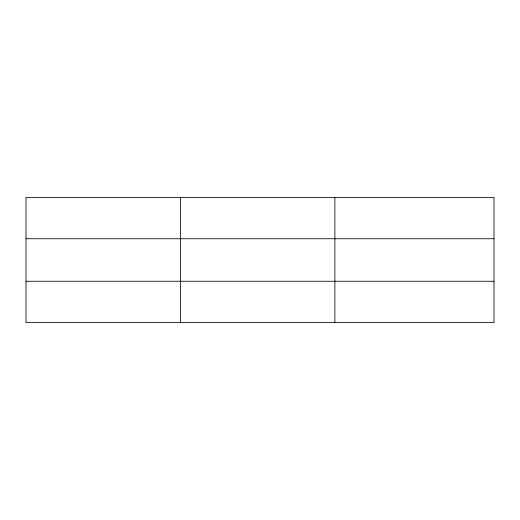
<?xml version="1.0" encoding="UTF-8"?>
<svg xmlns="http://www.w3.org/2000/svg" width="520" height="520" viewBox="0 0 520 520"><rect width="100%" height="100%" fill="white"/><g stroke="black" fill="none" stroke-linecap="round" stroke-linejoin="round"><path stroke-width="0.78" d="M180.44 322.504L180.44 197.496M334.88 322.504L334.88 197.496M494 238.745L494 197.496L26 197.496L26 322.504L494 322.504L494 238.745L26 238.745M26 281.255L494 281.255"/></g></svg>
